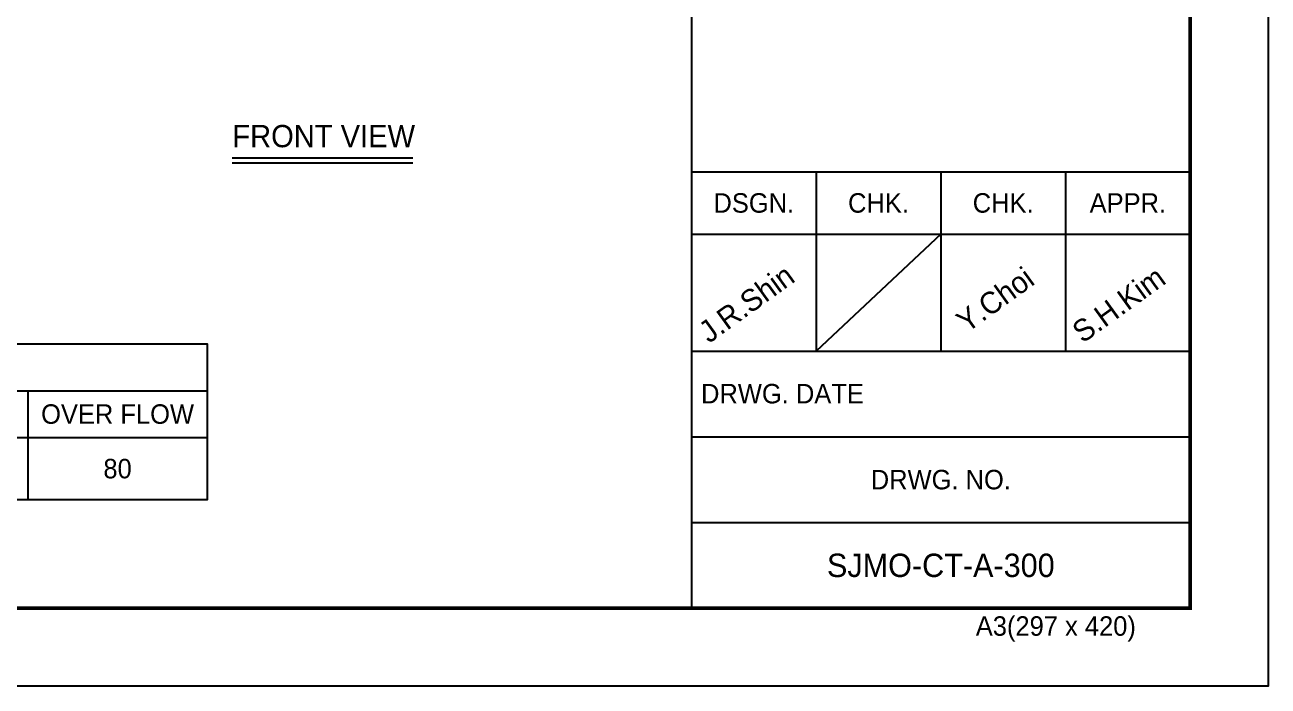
# Model space of a CAD drawing. Header units: millimetres. Extents: x -661502 to 32907, y -140885 to 22606.
# Drawn here: x 21737 to 32907, y 1811 to 7752 of the extents above; entities that cross this region are included whole.
import ezdxf
from ezdxf.enums import TextEntityAlignment as Align

# ---------------------------------------------------------------- set-up
doc = ezdxf.new("R2010")
doc.units = ezdxf.units.MM
for name, color, linetype in [('냉각탑_box', 1, 'Continuous'), ('냉각탑_form', 1, 'Continuous'), ('냉각탑_text', 3, 'Continuous')]:
    doc.layers.add(name, color=color, linetype=linetype)
doc.styles.add('돋움', font='Dotum.ttf')

msp = doc.modelspace()

# ---------------------------------------------------------------- linework, layer by layer
at = {"layer": 'Defpoints'}
msp.add_lwpolyline([(3499.6, 22606.2), (32906.8, 22606.2), (32906.8, 1811.2), (3499.6, 1811.2)], close=True, dxfattribs=at)
at = {"layer": '냉각탑_box'}
for p, q in [((23597.8, 6558), (25221.2, 6558)), ((23597.8, 6511.4), (25221.2, 6511.4)), ((17984.4, 4465.6), (23374.4, 4465.6)), ((21764.4, 4465.6), (21764.4, 3485.6)), ((8324.4, 4045.6), (23374.4, 4045.6))]:
    msp.add_line(p, q, dxfattribs=at)
msp.add_lwpolyline([(8324.4, 4885.6), (23374.4, 4885.6), (23374.4, 3485.6), (8324.4, 3485.6)], close=True, dxfattribs=at)
at = {"layer": '냉각탑_form'}
for p, q in [((27725.6, 14869.4), (27725.6, 2511.3)), ((27725.6, 6432.3), (32206.7, 6432.3)), ((28845.8, 6432.3), (28845.8, 4821.9)), ((29966.1, 6432.3), (29966.1, 4821.9)), ((31086.4, 6432.3), (31086.4, 4821.9)), ((27725.6, 5872.2), (32206.7, 5872.2)), ((29966.1, 5872.2), (28845.8, 4821.9)), ((27725.6, 4821.9), (32206.7, 4821.9)), ((27725.6, 4051.7), (32206.7, 4051.7)), ((27725.6, 3281.5), (32206.7, 3281.5))]:
    msp.add_line(p, q, dxfattribs=at)
at = {"layer": '냉각탑_form', "const_width": 35}
msp.add_lwpolyline([(4199.8, 21906.1), (4199.8, 2511.3), (32206.7, 2511.3), (32206.7, 21906.1)], close=True, dxfattribs=at)

# ---------------------------------------------------------------- texts
at = {"layer": '냉각탑_form', "style": '돋움'}
for s, p in [('DSGN.', (28285.7, 6152.2)), ('CHK.', (29406, 6152.2)), ('CHK.', (30526.2, 6152.2)), ('APPR.', (31646.5, 6152.2)), ('DRWG. NO.', (29966.1, 3666.6))]:
    msp.add_text(s, height=175.04, dxfattribs=at).set_placement(p, align=Align.MIDDLE_CENTER)
for s, height, p in [('DRWG. DATE', 175.04, (27811.8, 4351.2)), ('A3(297 x 420)', 175.043, (30280.2, 2263.7))]:
    msp.add_text(s, height=height, dxfattribs=at).set_placement(p)
at = {"layer": '냉각탑_text', "style": '돋움'}
for s, height, p in [('FRONT VIEW', 199.97, (24421.4, 6752.7)), ('OVER FLOW', 175, (22569.4, 4255.6)), ('80', 175, (22569.4, 3765.6)), ('SJMO-CT-A-300', 210.051, (29966.1, 2896.4))]:
    msp.add_text(s, height=height, dxfattribs=at).set_placement(p, align=Align.MIDDLE_CENTER)
for s, p in [('Y.Choi', (30199.2, 4979.4)), ('J.R.Shin', (27883.9, 4886)), ('S.H.Kim', (31240.4, 4886))]:
    msp.add_text(s, height=196.05, rotation=35.81856, dxfattribs=at).set_placement(p)

doc.saveas('drawing.dxf')
